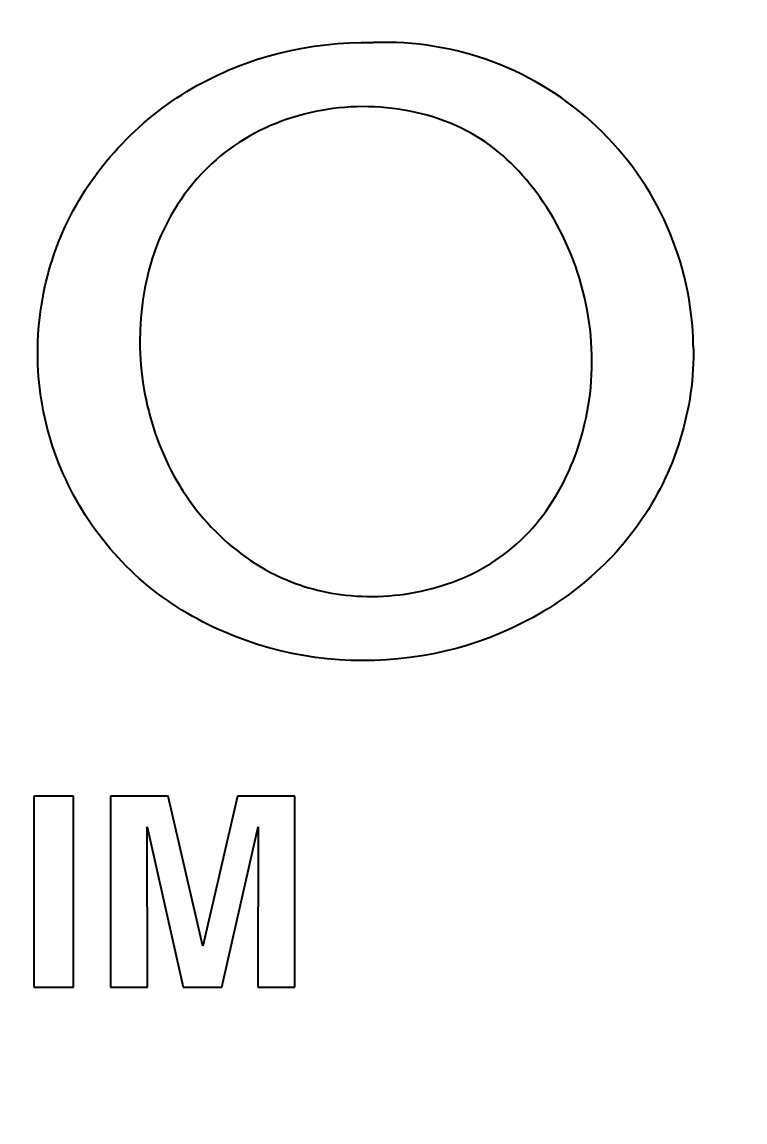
# Model space of a CAD drawing. Header units: millimetres. Extents: x 28 to 2364, y 8 to 1657.
# Drawn here: x 1219.9 to 1225.3, y 1280.91 to 1289.13 of the extents above; entities that cross this region are included whole.
import ezdxf

# ---------------------------------------------------------------- set-up
doc = ezdxf.new("R2010")
doc.units = ezdxf.units.MM
doc.layers.get('Defpoints').update_dxf_attribs({"linetype": 'CONTINUOUS'})
doc.layers.add('1LINE', color=7, linetype='CONTINUOUS')
doc.styles.add('Annotative', font='malgun.ttf')
doc.dimstyles.new('WOO', dxfattribs={"dimtxt": 20, "dimasz": 2, "dimexe": 1.25, "dimexo": 0.3, "dimgap": 1, "dimtad": 1, "dimdec": 1, "dimzin": 1, "dimdsep": 46, "dimtxsty": 'Annotative', "dimcen": 0, "dimclrd": 1, "dimclre": 1, "dimclrt": 2, "dimadec": 0, "dimazin": 0, "dimtfac": 1, "dimtdec": 1, "dimtofl": 0, "dimtmove": 0, "dimatfit": 3, "dimfxl": 0, "dimarcsym": 0})

# ---------------------------------------------------------------- blocks, each defined once
blk = doc.blocks.new('*D18')
at = {"layer": '1LINE', "color": 1, "lineweight": -2}
for p, q in [((1059.7208, 1433.1072), (913.2369, 1433.1072)), ((914.4869, 1431.1072), (914.4869, 896.5442)), ((1229.6692, 894.5442), (913.2369, 894.5442))]:
    blk.add_line(p, q, dxfattribs=at)
at = {"layer": '1LINE', "color": 1}
for points in [[(914.1536, 1431.1072), (914.8202, 1431.1072), (914.4869, 1433.1072)], [(914.1536, 896.5442), (914.8202, 896.5442), (914.4869, 894.5442)]]:
    blk.add_solid(points, dxfattribs=at)
at = {"layer": 'Defpoints', "color": 0}
for p in [(1060.0208, 1433.1072), (914.4869, 894.5442), (1229.9692, 894.5442)]:
    blk.add_point(p, dxfattribs=at)
at = {"layer": '1LINE', "color": 2, "insert": (903.154, 1163.8257), "char_height": 20, "attachment_point": 5, "rotation": 90, "style": 'Annotative'}
blk.add_mtext('537', dxfattribs=at)

msp = doc.modelspace()

# ---------------------------------------------------------------- linework, layer by layer
at = {"layer": '1LINE'}
for p, q in [((1221.825, 1288.8935), (1221.9112, 1288.9136)), ((1221.9112, 1288.9136), (1221.998, 1288.9307)), ((1221.998, 1288.9307), (1222.0853, 1288.9449)), ((1222.0853, 1288.9449), (1222.1731, 1288.9562)), ((1222.1731, 1288.9562), (1222.2611, 1288.9646)), ((1222.2611, 1288.9646), (1222.3494, 1288.9701)), ((1222.3494, 1288.9701), (1222.4378, 1288.9726)), ((1222.4378, 1288.9726), (1222.5261, 1288.9721)), ((1221.5715, 1288.8158), (1221.6551, 1288.8446)), ((1221.6551, 1288.8446), (1221.7396, 1288.8705)), ((1221.7396, 1288.8705), (1221.825, 1288.8935)), ((1221.3675, 1288.7312), (1221.4077, 1288.7496)), ((1221.4077, 1288.7496), (1221.4482, 1288.7672)), ((1221.4482, 1288.7672), (1221.489, 1288.7841)), ((1221.489, 1288.7841), (1221.5301, 1288.8004)), ((1221.5301, 1288.8004), (1221.5715, 1288.8158)), ((1221.2103, 1288.6505), (1221.249, 1288.6717)), ((1221.249, 1288.6717), (1221.2882, 1288.6923)), ((1221.2882, 1288.6923), (1221.3277, 1288.7121)), ((1221.3277, 1288.7121), (1221.3675, 1288.7312)), ((1221.0962, 1288.5822), (1221.1338, 1288.6057)), ((1221.1338, 1288.6057), (1221.1719, 1288.6285)), ((1221.1719, 1288.6285), (1221.2103, 1288.6505)), ((1220.9499, 1288.4814), (1220.9858, 1288.5076)), ((1220.9858, 1288.5076), (1221.0221, 1288.5332)), ((1221.0221, 1288.5332), (1221.0589, 1288.5581)), ((1221.0589, 1288.5581), (1221.0962, 1288.5822)), ((1220.8453, 1288.3988), (1220.8797, 1288.427)), ((1220.8797, 1288.427), (1220.9146, 1288.4545)), ((1220.9146, 1288.4545), (1220.9499, 1288.4814)), ((1221.9673, 1288.4255), (1221.9251, 1288.4128)), ((1222.0099, 1288.437), (1221.9673, 1288.4255)), ((1222.0528, 1288.4475), (1222.0099, 1288.437)), ((1222.096, 1288.457), (1222.0528, 1288.4475)), ((1222.1394, 1288.4653), (1222.096, 1288.457)), ((1222.1831, 1288.4726), (1222.1394, 1288.4653)), ((1222.2269, 1288.4788), (1222.1831, 1288.4726)), ((1222.271, 1288.4839), (1222.2269, 1288.4788)), ((1222.3151, 1288.4879), (1222.271, 1288.4839)), ((1222.3594, 1288.4908), (1222.3151, 1288.4879)), ((1222.4038, 1288.4927), (1222.3594, 1288.4908)), ((1222.4482, 1288.4934), (1222.4038, 1288.4927)), ((1222.4926, 1288.4931), (1222.4482, 1288.4934)), ((1222.537, 1288.4917), (1222.4926, 1288.4931)), ((1222.5814, 1288.4891), (1222.537, 1288.4917)), ((1222.6257, 1288.4855), (1222.5814, 1288.4891)), ((1222.6699, 1288.4808), (1222.6257, 1288.4855)), ((1222.7137, 1288.475), (1222.6699, 1288.4808)), ((1222.7573, 1288.4681), (1222.7137, 1288.475)), ((1222.8008, 1288.4601), (1222.7573, 1288.4681)), ((1222.844, 1288.4509), (1222.8008, 1288.4601)), ((1222.8869, 1288.4407), (1222.844, 1288.4509)), ((1222.9294, 1288.4294), (1222.8869, 1288.4407)), ((1222.9716, 1288.4169), (1222.9294, 1288.4294)), ((1220.7454, 1288.3105), (1220.7782, 1288.3405)), ((1220.7782, 1288.3405), (1220.8115, 1288.37)), ((1220.8115, 1288.37), (1220.8453, 1288.3988)), ((1221.7601, 1288.3516), (1221.72, 1288.3337)), ((1221.8007, 1288.3685), (1221.7601, 1288.3516)), ((1221.8417, 1288.3844), (1221.8007, 1288.3685)), ((1221.8832, 1288.3991), (1221.8417, 1288.3844)), ((1221.9251, 1288.4128), (1221.8832, 1288.3991)), ((1223.0134, 1288.4033), (1222.9716, 1288.4169)), ((1223.0547, 1288.3885), (1223.0134, 1288.4033)), ((1223.0956, 1288.3726), (1223.0547, 1288.3885)), ((1223.1359, 1288.3555), (1223.0956, 1288.3726)), ((1223.1756, 1288.3373), (1223.1359, 1288.3555)), ((1223.2147, 1288.3179), (1223.1756, 1288.3373)), ((1220.6816, 1288.2486), (1220.7133, 1288.2799)), ((1220.7133, 1288.2799), (1220.7454, 1288.3105)), ((1221.603, 1288.2735), (1221.5652, 1288.2514)), ((1221.6415, 1288.2946), (1221.603, 1288.2735)), ((1221.6805, 1288.3147), (1221.6415, 1288.2946)), ((1221.72, 1288.3337), (1221.6805, 1288.3147)), ((1223.2531, 1288.2974), (1223.2147, 1288.3179)), ((1223.2909, 1288.2757), (1223.2531, 1288.2974)), ((1223.3279, 1288.2528), (1223.2909, 1288.2757)), ((1220.5904, 1288.1515), (1220.6202, 1288.1845)), ((1220.6202, 1288.1845), (1220.6506, 1288.2168)), ((1220.6506, 1288.2168), (1220.6816, 1288.2486)), ((1221.4557, 1288.1786), (1221.4206, 1288.1523)), ((1221.4915, 1288.2039), (1221.4557, 1288.1786)), ((1221.528, 1288.2282), (1221.4915, 1288.2039)), ((1221.5652, 1288.2514), (1221.528, 1288.2282)), ((1223.3626, 1288.2297), (1223.3279, 1288.2528)), ((1223.3966, 1288.2056), (1223.3626, 1288.2297)), ((1223.4299, 1288.1805), (1223.3966, 1288.2056)), ((1223.4625, 1288.1544), (1223.4299, 1288.1805)), ((1220.5327, 1288.0841), (1220.5612, 1288.1181)), ((1220.5612, 1288.1181), (1220.5904, 1288.1515)), ((1221.3528, 1288.0965), (1221.3159, 1288.0633)), ((1221.3863, 1288.1249), (1221.3528, 1288.0965)), ((1221.4206, 1288.1523), (1221.3863, 1288.1249)), ((1223.4944, 1288.1274), (1223.4625, 1288.1544)), ((1223.5255, 1288.0995), (1223.4944, 1288.1274)), ((1223.556, 1288.0707), (1223.5255, 1288.0995)), ((1220.4511, 1287.979), (1220.4776, 1288.0145)), ((1220.4776, 1288.0145), (1220.5048, 1288.0496)), ((1220.5048, 1288.0496), (1220.5327, 1288.0841)), ((1221.2801, 1288.0287), (1221.2454, 1287.993)), ((1221.3159, 1288.0633), (1221.2801, 1288.0287)), ((1223.5857, 1288.0411), (1223.556, 1288.0707)), ((1223.6146, 1288.0108), (1223.5857, 1288.0411)), ((1223.6429, 1287.9797), (1223.6146, 1288.0108)), ((1220.4001, 1287.9064), (1220.4252, 1287.943)), ((1220.4252, 1287.943), (1220.4511, 1287.979)), ((1221.2119, 1287.9561), (1221.1794, 1287.9182)), ((1221.2454, 1287.993), (1221.2119, 1287.9561)), ((1223.6705, 1287.9479), (1223.6429, 1287.9797)), ((1223.6973, 1287.9154), (1223.6705, 1287.9479)), ((1220.352, 1287.832), (1220.3757, 1287.8695)), ((1220.3757, 1287.8695), (1220.4001, 1287.9064)), ((1221.1482, 1287.8792), (1221.1181, 1287.8392)), ((1221.1794, 1287.9182), (1221.1482, 1287.8792)), ((1223.7234, 1287.8823), (1223.6973, 1287.9154)), ((1223.7488, 1287.8487), (1223.7234, 1287.8823)), ((1223.7734, 1287.8145), (1223.7488, 1287.8487)), ((1220.3069, 1287.7558), (1220.3291, 1287.7941)), ((1220.3291, 1287.7941), (1220.352, 1287.832)), ((1221.0892, 1287.7983), (1221.0616, 1287.7565)), ((1221.1181, 1287.8392), (1221.0892, 1287.7983)), ((1223.7974, 1287.7798), (1223.7734, 1287.8145)), ((1223.8241, 1287.7391), (1223.7974, 1287.7798)), ((1220.2649, 1287.6778), (1220.2855, 1287.717)), ((1220.2855, 1287.717), (1220.3069, 1287.7558)), ((1221.0352, 1287.7139), (1221.0102, 1287.6705)), ((1221.0616, 1287.7565), (1221.0352, 1287.7139)), ((1223.8499, 1287.6979), (1223.8241, 1287.7391)), ((1223.8747, 1287.6561), (1223.8499, 1287.6979)), ((1220.208, 1287.558), (1220.2261, 1287.5983)), ((1220.2261, 1287.5983), (1220.2451, 1287.6383)), ((1220.2451, 1287.6383), (1220.2649, 1287.6778)), ((1220.9865, 1287.6264), (1220.9641, 1287.5817)), ((1221.0102, 1287.6705), (1220.9865, 1287.6264)), ((1223.8985, 1287.6138), (1223.8747, 1287.6561)), ((1223.9213, 1287.5709), (1223.8985, 1287.6138)), ((1220.1742, 1287.4764), (1220.1907, 1287.5174)), ((1220.1907, 1287.5174), (1220.208, 1287.558)), ((1220.943, 1287.5364), (1220.9234, 1287.4905)), ((1220.9641, 1287.5817), (1220.943, 1287.5364)), ((1223.9431, 1287.5275), (1223.9213, 1287.5709)), ((1223.964, 1287.4837), (1223.9431, 1287.5275)), ((1220.1437, 1287.3935), (1220.1586, 1287.4351)), ((1220.1586, 1287.4351), (1220.1742, 1287.4764)), ((1220.9052, 1287.4441), (1220.8899, 1287.4016)), ((1220.9234, 1287.4905), (1220.9052, 1287.4441)), ((1223.9838, 1287.4394), (1223.964, 1287.4837)), ((1224.0026, 1287.3946), (1223.9838, 1287.4394)), ((1220.1166, 1287.3094), (1220.1297, 1287.3516)), ((1220.1297, 1287.3516), (1220.1437, 1287.3935)), ((1220.8757, 1287.3587), (1220.8627, 1287.3155)), ((1220.8899, 1287.4016), (1220.8757, 1287.3587)), ((1224.0204, 1287.3495), (1224.0026, 1287.3946)), ((1220.1042, 1287.2669), (1220.1166, 1287.3094)), ((1220.8508, 1287.272), (1220.84, 1287.2283)), ((1220.8627, 1287.3155), (1220.8508, 1287.272)), ((1224.0371, 1287.3039), (1224.0204, 1287.3495)), ((1224.0528, 1287.258), (1224.0371, 1287.3039)), ((1220.0821, 1287.1813), (1220.0927, 1287.2242)), ((1220.0927, 1287.2242), (1220.1042, 1287.2669)), ((1220.84, 1287.2283), (1220.8302, 1287.1843)), ((1224.0675, 1287.2118), (1224.0528, 1287.258)), ((1224.0811, 1287.1652), (1224.0675, 1287.2118)), ((1220.0633, 1287.0948), (1220.0723, 1287.1381)), ((1220.0723, 1287.1381), (1220.0821, 1287.1813)), ((1220.8215, 1287.14), (1220.8137, 1287.0956)), ((1220.8302, 1287.1843), (1220.8215, 1287.14)), ((1224.0937, 1287.1183), (1224.0811, 1287.1652)), ((1224.1052, 1287.0712), (1224.0937, 1287.1183)), ((1220.0479, 1287.0077), (1220.0552, 1287.0513)), ((1220.0552, 1287.0513), (1220.0633, 1287.0948)), ((1220.8069, 1287.0509), (1220.801, 1287.0061)), ((1220.8137, 1287.0956), (1220.8069, 1287.0509)), ((1224.1157, 1287.0238), (1224.1052, 1287.0712)), ((1224.125, 1286.9762), (1224.1157, 1287.0238)), ((1220.0359, 1286.9199), (1220.0415, 1286.9639)), ((1220.0415, 1286.9639), (1220.0479, 1287.0077)), ((1220.796, 1286.9611), (1220.7918, 1286.916)), ((1220.801, 1287.0061), (1220.796, 1286.9611)), ((1224.1333, 1286.9284), (1224.125, 1286.9762)), ((1220.0272, 1286.8318), (1220.0311, 1286.8759)), ((1220.0311, 1286.8759), (1220.0359, 1286.9199)), ((1220.7886, 1286.8708), (1220.7861, 1286.8256)), ((1220.7918, 1286.916), (1220.7886, 1286.8708)), ((1224.1405, 1286.8804), (1224.1333, 1286.9284)), ((1224.1466, 1286.8322), (1224.1405, 1286.8804)), ((1220.0221, 1286.7434), (1220.0242, 1286.7876)), ((1220.0242, 1286.7876), (1220.0272, 1286.8318)), ((1220.7861, 1286.8256), (1220.7834, 1286.7348)), ((1224.1516, 1286.7839), (1224.1466, 1286.8322)), ((1224.1556, 1286.7355), (1224.1516, 1286.7839)), ((1220.0203, 1286.6548), (1220.0207, 1286.6991)), ((1220.0207, 1286.6991), (1220.0221, 1286.7434)), ((1220.7834, 1286.7348), (1220.7842, 1286.6915)), ((1224.1583, 1286.687), (1224.1556, 1286.7355)), ((1224.9179, 1286.7082), (1224.9185, 1286.664)), ((1220.0207, 1286.6105), (1220.0203, 1286.6548)), ((1220.7842, 1286.6915), (1220.7858, 1286.6482)), ((1220.7858, 1286.6482), (1220.7883, 1286.6049)), ((1224.16, 1286.6384), (1224.1583, 1286.687)), ((1224.1606, 1286.5898), (1224.16, 1286.6384)), ((1224.9182, 1286.6198), (1224.9171, 1286.5756)), ((1224.9185, 1286.664), (1224.9182, 1286.6198)), ((1220.022, 1286.5663), (1220.0207, 1286.6105)), ((1220.0242, 1286.5221), (1220.022, 1286.5663)), ((1220.7883, 1286.6049), (1220.7917, 1286.5616)), ((1220.7917, 1286.5616), (1220.7959, 1286.5185)), ((1224.1582, 1286.4926), (1224.16, 1286.5412)), ((1224.16, 1286.5412), (1224.1606, 1286.5898)), ((1224.9149, 1286.5314), (1224.9119, 1286.4872)), ((1224.9171, 1286.5756), (1224.9149, 1286.5314)), ((1220.0272, 1286.4779), (1220.0242, 1286.5221)), ((1220.0311, 1286.4338), (1220.0272, 1286.4779)), ((1220.7959, 1286.5185), (1220.801, 1286.4754)), ((1220.801, 1286.4754), (1220.8069, 1286.4324)), ((1224.1554, 1286.444), (1224.1582, 1286.4926)), ((1224.9119, 1286.4872), (1224.908, 1286.4431)), ((1220.0358, 1286.3898), (1220.0311, 1286.4338)), ((1220.0415, 1286.3459), (1220.0358, 1286.3898)), ((1220.8069, 1286.4324), (1220.8137, 1286.3895)), ((1220.8137, 1286.3895), (1220.8213, 1286.3468)), ((1224.1461, 1286.3469), (1224.1513, 1286.3954)), ((1224.1513, 1286.3954), (1224.1554, 1286.444)), ((1224.9031, 1286.3991), (1224.8974, 1286.3552)), ((1224.908, 1286.4431), (1224.9031, 1286.3991)), ((1220.048, 1286.3021), (1220.0415, 1286.3459)), ((1220.0554, 1286.2584), (1220.048, 1286.3021)), ((1220.8213, 1286.3468), (1220.8298, 1286.3042)), ((1220.8298, 1286.3042), (1220.8392, 1286.2619)), ((1224.1333, 1286.2564), (1224.1398, 1286.2985)), ((1224.1398, 1286.2985), (1224.1461, 1286.3469)), ((1224.8908, 1286.3114), (1224.8833, 1286.2677)), ((1224.8974, 1286.3552), (1224.8908, 1286.3114)), ((1220.0637, 1286.215), (1220.0554, 1286.2584)), ((1220.0728, 1286.1717), (1220.0637, 1286.215)), ((1220.8392, 1286.2619), (1220.8494, 1286.2197)), ((1220.8494, 1286.2197), (1220.8604, 1286.1778)), ((1224.1177, 1286.1727), (1224.1259, 1286.2145)), ((1224.1259, 1286.2145), (1224.1333, 1286.2564)), ((1224.8749, 1286.2242), (1224.8656, 1286.1808)), ((1224.8833, 1286.2677), (1224.8749, 1286.2242)), ((1220.0829, 1286.1286), (1220.0728, 1286.1717)), ((1220.0938, 1286.0857), (1220.0829, 1286.1286)), ((1220.8604, 1286.1778), (1220.8724, 1286.1361)), ((1220.8724, 1286.1361), (1220.8851, 1286.0946)), ((1224.0985, 1286.0897), (1224.1085, 1286.1311)), ((1224.1085, 1286.1311), (1224.1177, 1286.1727)), ((1224.8555, 1286.1376), (1224.8446, 1286.0946)), ((1224.8656, 1286.1808), (1224.8555, 1286.1376)), ((1220.1055, 1286.043), (1220.0938, 1286.0857)), ((1220.1181, 1286.0006), (1220.1055, 1286.043)), ((1220.8851, 1286.0946), (1220.8988, 1286.0535)), ((1220.8988, 1286.0535), (1220.9132, 1286.0126)), ((1224.0758, 1286.0075), (1224.0876, 1286.0485)), ((1224.0876, 1286.0485), (1224.0985, 1286.0897)), ((1224.8328, 1286.0519), (1224.8201, 1286.0093)), ((1224.8446, 1286.0946), (1224.8328, 1286.0519)), ((1220.1316, 1285.9584), (1220.1181, 1286.0006)), ((1220.1458, 1285.9165), (1220.1316, 1285.9584)), ((1220.9132, 1286.0126), (1220.9286, 1285.9721)), ((1220.9286, 1285.9721), (1220.9447, 1285.9319)), ((1224.0496, 1285.9265), (1224.0631, 1285.9668)), ((1224.0631, 1285.9668), (1224.0758, 1286.0075)), ((1224.8066, 1285.9671), (1224.7923, 1285.9251)), ((1224.8201, 1286.0093), (1224.8066, 1285.9671)), ((1220.1609, 1285.8748), (1220.1458, 1285.9165)), ((1220.1768, 1285.8335), (1220.1609, 1285.8748)), ((1220.9447, 1285.9319), (1220.9618, 1285.8921)), ((1220.9618, 1285.8921), (1220.9797, 1285.8526)), ((1224.0199, 1285.8468), (1224.0352, 1285.8865)), ((1224.0352, 1285.8865), (1224.0496, 1285.9265)), ((1224.7772, 1285.8833), (1224.7612, 1285.8419)), ((1224.7923, 1285.9251), (1224.7772, 1285.8833)), ((1220.1935, 1285.7925), (1220.1768, 1285.8335)), ((1220.211, 1285.7518), (1220.1935, 1285.7925)), ((1220.9797, 1285.8526), (1220.9984, 1285.8136)), ((1220.9984, 1285.8136), (1221.018, 1285.7749)), ((1223.9868, 1285.7688), (1224.0038, 1285.8076)), ((1224.0038, 1285.8076), (1224.0199, 1285.8468)), ((1224.7445, 1285.8008), (1224.7269, 1285.7601)), ((1224.7612, 1285.8419), (1224.7445, 1285.8008)), ((1220.2293, 1285.7115), (1220.211, 1285.7518)), ((1220.2483, 1285.6715), (1220.2293, 1285.7115)), ((1221.018, 1285.7749), (1221.0384, 1285.7368)), ((1221.0384, 1285.7368), (1221.0597, 1285.699)), ((1223.9502, 1285.6925), (1223.9689, 1285.7304)), ((1223.9689, 1285.7304), (1223.9868, 1285.7688)), ((1224.7085, 1285.7197), (1224.6894, 1285.6797)), ((1224.7269, 1285.7601), (1224.7085, 1285.7197)), ((1220.2682, 1285.6319), (1220.2483, 1285.6715)), ((1220.2887, 1285.5926), (1220.2682, 1285.6319)), ((1221.0597, 1285.699), (1221.0818, 1285.6618)), ((1221.0818, 1285.6618), (1221.1048, 1285.625)), ((1223.9102, 1285.6182), (1223.9306, 1285.6551)), ((1223.9306, 1285.6551), (1223.9502, 1285.6925)), ((1224.6695, 1285.6401), (1224.6488, 1285.6009)), ((1224.6894, 1285.6797), (1224.6695, 1285.6401)), ((1220.3101, 1285.5538), (1220.2887, 1285.5926)), ((1220.3321, 1285.5154), (1220.3101, 1285.5538)), ((1221.1048, 1285.625), (1221.1287, 1285.5888)), ((1221.1287, 1285.5888), (1221.1534, 1285.5531)), ((1221.1534, 1285.5531), (1221.1789, 1285.518)), ((1223.8438, 1285.5112), (1223.8668, 1285.5462)), ((1223.8668, 1285.5462), (1223.8889, 1285.582)), ((1223.8889, 1285.582), (1223.9102, 1285.6182)), ((1224.6273, 1285.5622), (1224.605, 1285.5238)), ((1224.6488, 1285.6009), (1224.6273, 1285.5622)), ((1220.3549, 1285.4775), (1220.3321, 1285.5154)), ((1220.3784, 1285.44), (1220.3549, 1285.4775)), ((1221.1789, 1285.518), (1221.2053, 1285.4834)), ((1221.2053, 1285.4834), (1221.2325, 1285.4495)), ((1223.7953, 1285.443), (1223.82, 1285.4767)), ((1223.82, 1285.4767), (1223.8438, 1285.5112)), ((1224.5821, 1285.486), (1224.5583, 1285.4486)), ((1224.605, 1285.5238), (1224.5821, 1285.486)), ((1220.4027, 1285.4029), (1220.3784, 1285.44)), ((1220.4276, 1285.3664), (1220.4027, 1285.4029)), ((1221.2325, 1285.4495), (1221.26, 1285.4168)), ((1221.26, 1285.4168), (1221.2883, 1285.3847)), ((1221.2883, 1285.3847), (1221.3174, 1285.3533)), ((1223.7434, 1285.3776), (1223.7698, 1285.4099)), ((1223.7698, 1285.4099), (1223.7953, 1285.443)), ((1224.5338, 1285.4118), (1224.5086, 1285.3754)), ((1224.5583, 1285.4486), (1224.5338, 1285.4118)), ((1220.4532, 1285.3303), (1220.4276, 1285.3664)), ((1220.4796, 1285.2947), (1220.4532, 1285.3303)), ((1221.3174, 1285.3533), (1221.3473, 1285.3226)), ((1221.3473, 1285.3226), (1221.3778, 1285.2925)), ((1223.6593, 1285.2852), (1223.6882, 1285.3152)), ((1223.6882, 1285.3152), (1223.7162, 1285.346)), ((1223.7162, 1285.346), (1223.7434, 1285.3776)), ((1224.4561, 1285.3045), (1224.4288, 1285.2699)), ((1224.4827, 1285.3397), (1224.4561, 1285.3045)), ((1224.5086, 1285.3754), (1224.4827, 1285.3397)), ((1220.5065, 1285.2597), (1220.4796, 1285.2947)), ((1220.5342, 1285.2252), (1220.5065, 1285.2597)), ((1220.5625, 1285.1913), (1220.5342, 1285.2252)), ((1221.3778, 1285.2925), (1221.4091, 1285.2632)), ((1221.4091, 1285.2632), (1221.441, 1285.2347)), ((1221.441, 1285.2347), (1221.4736, 1285.207)), ((1223.5677, 1285.2005), (1223.5991, 1285.2278)), ((1223.5991, 1285.2278), (1223.6296, 1285.2561)), ((1223.6296, 1285.2561), (1223.6593, 1285.2852)), ((1224.4008, 1285.2358), (1224.3722, 1285.2023)), ((1224.4288, 1285.2699), (1224.4008, 1285.2358)), ((1220.5915, 1285.158), (1220.5625, 1285.1913)), ((1220.6211, 1285.1252), (1220.5915, 1285.158)), ((1221.4736, 1285.207), (1221.5069, 1285.1801)), ((1221.5069, 1285.1801), (1221.5407, 1285.1541)), ((1221.5407, 1285.1541), (1221.5752, 1285.129)), ((1223.4706, 1285.1254), (1223.5025, 1285.1485)), ((1223.5025, 1285.1485), (1223.5355, 1285.174)), ((1223.5355, 1285.174), (1223.5677, 1285.2005)), ((1224.313, 1285.1369), (1224.2824, 1285.1051)), ((1224.3429, 1285.1693), (1224.313, 1285.1369)), ((1224.3722, 1285.2023), (1224.3429, 1285.1693)), ((1220.6513, 1285.0931), (1220.6211, 1285.1252)), ((1220.6822, 1285.0615), (1220.6513, 1285.0931)), ((1220.7137, 1285.0306), (1220.6822, 1285.0615)), ((1221.5752, 1285.129), (1221.6102, 1285.1048)), ((1221.6102, 1285.1048), (1221.6457, 1285.0815)), ((1221.6457, 1285.0815), (1221.6818, 1285.0593)), ((1221.6818, 1285.0593), (1221.7184, 1285.038)), ((1223.3362, 1285.0414), (1223.3708, 1285.0611)), ((1223.3708, 1285.0611), (1223.4047, 1285.0816)), ((1223.4047, 1285.0816), (1223.438, 1285.1031)), ((1223.438, 1285.1031), (1223.4706, 1285.1254)), ((1224.2512, 1285.0739), (1224.2195, 1285.0432)), ((1224.2824, 1285.1051), (1224.2512, 1285.0739)), ((1220.7458, 1285.0004), (1220.7137, 1285.0306)), ((1220.7785, 1284.9707), (1220.7458, 1285.0004)), ((1220.8119, 1284.9417), (1220.7785, 1284.9707)), ((1221.7184, 1285.038), (1221.7555, 1285.0178)), ((1221.7555, 1285.0178), (1221.7865, 1285.0019)), ((1221.7865, 1285.0019), (1221.8177, 1284.9867)), ((1221.8177, 1284.9867), (1221.8493, 1284.9723)), ((1221.8493, 1284.9723), (1221.8811, 1284.9586)), ((1223.1554, 1284.9564), (1223.1925, 1284.9717)), ((1223.1925, 1284.9717), (1223.2292, 1284.9878)), ((1223.2292, 1284.9878), (1223.2654, 1285.0048)), ((1223.2654, 1285.0048), (1223.3011, 1285.0227)), ((1223.3011, 1285.0227), (1223.3362, 1285.0414)), ((1224.1542, 1284.9837), (1224.1208, 1284.9549)), ((1224.1871, 1285.0132), (1224.1542, 1284.9837)), ((1224.2195, 1285.0432), (1224.1871, 1285.0132)), ((1220.8458, 1284.9133), (1220.8119, 1284.9417)), ((1220.8803, 1284.8857), (1220.8458, 1284.9133)), ((1221.8811, 1284.9586), (1221.9133, 1284.9456)), ((1221.9133, 1284.9456), (1221.9457, 1284.9333)), ((1221.9457, 1284.9333), (1221.9783, 1284.9218)), ((1221.9783, 1284.9218), (1222.0113, 1284.911)), ((1222.0113, 1284.911), (1222.0444, 1284.9009)), ((1222.0444, 1284.9009), (1222.0779, 1284.8915)), ((1222.0779, 1284.8915), (1222.1115, 1284.8829)), ((1222.9245, 1284.8839), (1222.9638, 1284.8938)), ((1222.9638, 1284.8938), (1223.0028, 1284.9045)), ((1223.0028, 1284.9045), (1223.0415, 1284.9162)), ((1223.0415, 1284.9162), (1223.0798, 1284.9287)), ((1223.0798, 1284.9287), (1223.1178, 1284.9421)), ((1223.1178, 1284.9421), (1223.1554, 1284.9564)), ((1224.0522, 1284.899), (1224.0172, 1284.8721)), ((1224.0868, 1284.9267), (1224.0522, 1284.899)), ((1224.1208, 1284.9549), (1224.0868, 1284.9267)), ((1220.9153, 1284.8587), (1220.8803, 1284.8857)), ((1220.9508, 1284.8324), (1220.9153, 1284.8587)), ((1220.9869, 1284.8068), (1220.9508, 1284.8324)), ((1221.0234, 1284.7818), (1220.9869, 1284.8068)), ((1222.1115, 1284.8829), (1222.1454, 1284.875)), ((1222.1454, 1284.875), (1222.1794, 1284.8678)), ((1222.1794, 1284.8678), (1222.2137, 1284.8613)), ((1222.2137, 1284.8613), (1222.2482, 1284.8556)), ((1222.2482, 1284.8556), (1222.2829, 1284.8506)), ((1222.2829, 1284.8506), (1222.3225, 1284.8458)), ((1222.3225, 1284.8458), (1222.3623, 1284.8419)), ((1222.3623, 1284.8419), (1222.4023, 1284.8389)), ((1222.4023, 1284.8389), (1222.4425, 1284.8368)), ((1222.4425, 1284.8368), (1222.4827, 1284.8357)), ((1222.4827, 1284.8357), (1222.5231, 1284.8355)), ((1222.5231, 1284.8355), (1222.5635, 1284.8363)), ((1222.5635, 1284.8363), (1222.6039, 1284.8379)), ((1222.6039, 1284.8379), (1222.6443, 1284.8405)), ((1222.6443, 1284.8405), (1222.6847, 1284.8439)), ((1222.6847, 1284.8439), (1222.725, 1284.8483)), ((1222.725, 1284.8483), (1222.7652, 1284.8536)), ((1222.7652, 1284.8536), (1222.8053, 1284.8598)), ((1222.8053, 1284.8598), (1222.8452, 1284.867)), ((1222.8452, 1284.867), (1222.885, 1284.875)), ((1222.885, 1284.875), (1222.9245, 1284.8839)), ((1223.9457, 1284.82), (1223.9093, 1284.7949)), ((1223.9817, 1284.8457), (1223.9457, 1284.82)), ((1224.0172, 1284.8721), (1223.9817, 1284.8457)), ((1221.0605, 1284.7576), (1221.0234, 1284.7818)), ((1221.0979, 1284.734), (1221.0605, 1284.7576)), ((1221.1359, 1284.7111), (1221.0979, 1284.734)), ((1223.7973, 1284.7235), (1223.7591, 1284.7011)), ((1223.835, 1284.7467), (1223.7973, 1284.7235)), ((1223.8724, 1284.7704), (1223.835, 1284.7467)), ((1223.9093, 1284.7949), (1223.8724, 1284.7704)), ((1221.1742, 1284.689), (1221.1359, 1284.7111)), ((1221.213, 1284.6675), (1221.1742, 1284.689)), ((1221.2522, 1284.6467), (1221.213, 1284.6675)), ((1221.2917, 1284.6266), (1221.2522, 1284.6467)), ((1223.7206, 1284.6793), (1223.6424, 1284.6377)), ((1223.7591, 1284.7011), (1223.7206, 1284.6793)), ((1221.3316, 1284.6072), (1221.2917, 1284.6266)), ((1221.3719, 1284.5886), (1221.3316, 1284.6072)), ((1221.4125, 1284.5706), (1221.3719, 1284.5886)), ((1221.4947, 1284.5368), (1221.4125, 1284.5706)), ((1223.4819, 1284.5629), (1223.3999, 1284.5297)), ((1223.5628, 1284.5989), (1223.4819, 1284.5629)), ((1223.6424, 1284.6377), (1223.5628, 1284.5989)), ((1221.5781, 1284.5058), (1221.4947, 1284.5368)), ((1221.6625, 1284.4777), (1221.5781, 1284.5058)), ((1221.7479, 1284.4525), (1221.6625, 1284.4777)), ((1223.3168, 1284.4994), (1223.2327, 1284.472)), ((1223.3999, 1284.5297), (1223.3168, 1284.4994)), ((1221.834, 1284.4301), (1221.7479, 1284.4525)), ((1221.9209, 1284.4107), (1221.834, 1284.4301)), ((1222.0083, 1284.3943), (1221.9209, 1284.4107)), ((1222.0959, 1284.3808), (1222.0083, 1284.3943)), ((1222.9758, 1284.4072), (1222.8888, 1284.3914)), ((1223.0621, 1284.4259), (1222.9758, 1284.4072)), ((1223.1478, 1284.4475), (1223.0621, 1284.4259)), ((1223.2327, 1284.472), (1223.1478, 1284.4475)), ((1222.1838, 1284.3703), (1222.0959, 1284.3808)), ((1222.272, 1284.3627), (1222.1838, 1284.3703)), ((1222.3604, 1284.358), (1222.272, 1284.3627)), ((1222.4488, 1284.3563), (1222.3604, 1284.358)), ((1222.5373, 1284.3574), (1222.4488, 1284.3563)), ((1222.6256, 1284.3616), (1222.5373, 1284.3574)), ((1222.7136, 1284.3686), (1222.6256, 1284.3616)), ((1222.8014, 1284.3785), (1222.7136, 1284.3686)), ((1222.8888, 1284.3914), (1222.8014, 1284.3785)), ((1220.2875, 1283.3436), (1219.9919, 1283.3436)), ((1219.9919, 1283.3436), (1219.9919, 1281.9187)), ((1220.2875, 1281.9187), (1220.2875, 1283.3436)), ((1220.9961, 1283.3436), (1220.5641, 1283.3436)), ((1220.5641, 1283.3436), (1220.5641, 1281.9187)), ((1221.255, 1282.2233), (1220.9961, 1283.3436)), ((1221.5133, 1283.3436), (1221.255, 1282.2233)), ((1221.94, 1283.3436), (1221.5133, 1283.3436)), ((1221.94, 1281.9187), (1221.94, 1283.3436)), ((1220.84, 1281.9187), (1220.8383, 1283.1143)), ((1220.8383, 1283.1143), (1221.1066, 1281.9187)), ((1221.3955, 1281.9187), (1221.6667, 1283.1143)), ((1221.6667, 1283.1143), (1221.6647, 1281.9187)), ((1219.9919, 1281.9187), (1220.2875, 1281.9187)), ((1220.5641, 1281.9187), (1220.84, 1281.9187)), ((1221.1066, 1281.9187), (1221.3955, 1281.9187)), ((1221.6647, 1281.9187), (1221.94, 1281.9187))]:
    msp.add_line(p, q, dxfattribs=at)
msp.add_arc((1222.6135, 1286.6691), 2.3047, 0.97127, 92.17372, dxfattribs=at)
for centre, major_axis, start_param, end_param in [((1229.9692, 1285.5418), (-23.1, 0), 4.712389, 7.069173), ((1229.9692, 1285.5588), (23, 0), 1.570796, 4.712389)]:
    msp.add_ellipse(centre, major_axis=major_axis, ratio=0.985348, start_param=start_param, end_param=end_param, dxfattribs=at)
for points, knots in [([(1229.9692, 894.5442), (1217.2338, 894.5372), (1204.4256, 896.774), (1180.4487, 904.3329), (1169.1243, 909.6601), (1152.9283, 919.4921), (1147.6495, 923.0998), (1137.6409, 930.789), (1132.8743, 934.8842), (1123.7719, 943.5287), (1119.435, 948.0766), (1111.1435, 957.5752), (1107.1724, 962.548), (1095.9605, 977.7997), (1089.3963, 988.4428), (1080.9443, 1005.134), (1078.4407, 1010.8618), (1074.705, 1019.462), (1073.4842, 1022.3413), (1071.3175, 1028.244), (1070.3472, 1031.2545), (1068.3835, 1037.2628), (1067.348, 1040.2457), (1065.3669, 1046.2424), (1064.4569, 1049.2688), (1061.9232, 1058.3929), (1060.4874, 1064.5145), (1058.1141, 1073.6591), (1057.3852, 1076.7169), (1056.1267, 1082.8637), (1055.5634, 1085.9473), (1053.8327, 1095.1901), (1052.6895, 1101.3518), (1051.0944, 1110.6111), (1050.592, 1113.7019), (1049.7423, 1119.9072), (1049.3721, 1123.0179), (1048.2567, 1132.3485), (1047.5353, 1138.5708), (1045.4986, 1157.2536), (1044.2547, 1169.7215), (1041.191, 1207.21), (1040.0341, 1232.2014), (1039.3267, 1269.6784), (1039.1766, 1282.1661), (1038.8453, 1307.1255), (1038.6962, 1319.5991), (1038.447, 1344.5262), (1038.3857, 1356.9821), (1038.4688, 1370.9842), (1038.4795, 1372.5399), (1038.5039, 1375.6508), (1038.5103, 1377.2142), (1038.5899, 1381.8414), (1038.6869, 1384.8801), (1039.0945, 1393.6346), (1039.5204, 1399.0727), (1040.1247, 1403.9738)], [0, 0, 0, 0, 0.0625, 0.0625, 0.125, 0.125, 0.15625, 0.15625, 0.1875, 0.1875, 0.21875, 0.21875, 0.25, 0.25, 0.3125, 0.3125, 0.34375, 0.34375, 0.359375, 0.359375, 0.375, 0.375, 0.390625, 0.390625, 0.40625, 0.40625, 0.4375, 0.4375, 0.453125, 0.453125, 0.46875, 0.46875, 0.5, 0.5, 0.515625, 0.515625, 0.53125, 0.53125, 0.5625, 0.5625, 0.625, 0.625, 0.75, 0.75, 0.8125, 0.8125, 0.875, 0.875, 0.9375, 0.9375, 0.945313, 0.945313, 0.953125, 0.953125, 0.96875, 0.96875, 1, 1, 1, 1]), ([(1048.2507, 1384.8618), (1048.1059, 1378.9785), (1047.9207, 1373.1248), (1047.6042, 1361.4284), (1047.4682, 1355.5821), (1047.2544, 1343.8858), (1047.1727, 1338.0371), (1047.0717, 1326.3312), (1047.1288, 1320.4708), (1047.3027, 1302.8928), (1047.42, 1291.1648), (1047.6655, 1267.6946), (1047.7584, 1255.9519), (1048.4671, 1220.6959), (1049.5931, 1197.1533), (1052.5362, 1161.791), (1053.6964, 1149.9887), (1055.638, 1132.3047), (1056.3192, 1126.4156), (1057.7844, 1114.6512), (1058.795, 1108.8149), (1061.8981, 1091.323), (1064.4288, 1079.7286), (1068.6682, 1062.4424), (1070.1717, 1056.6901), (1073.4362, 1045.2412), (1075.1726, 1039.5436), (1079.0619, 1028.2054), (1081.2942, 1022.6285), (1086.0174, 1011.6645), (1088.5149, 1006.2512), (1096.6643, 990.3624), (1102.9568, 980.2232), (1117.1969, 960.8283), (1125.0396, 951.7165), (1142.1625, 935.2706), (1151.5058, 927.9097), (1166.8316, 918.3188), (1172.1564, 915.3462), (1183.015, 910.1262), (1188.5804, 907.8596), (1200.0041, 904.0663), (1205.895, 902.5335), (1214.8569, 900.8822), (1217.8572, 900.4396), (1223.8888, 899.8069), (1226.9694, 899.6159), (1229.9692, 899.5747)], [0, 0, 0, 0, 0.03125, 0.03125, 0.0625, 0.0625, 0.09375, 0.09375, 0.125, 0.125, 0.1875, 0.1875, 0.25, 0.25, 0.375, 0.375, 0.4375, 0.4375, 0.46875, 0.46875, 0.5, 0.5, 0.5625, 0.5625, 0.59375, 0.59375, 0.625, 0.625, 0.65625, 0.65625, 0.6875, 0.6875, 0.75, 0.75, 0.8125, 0.8125, 0.875, 0.875, 0.90625, 0.90625, 0.9375, 0.9375, 0.96875, 0.96875, 0.984375, 0.984375, 1, 1, 1, 1]), ([(1229.9696, 903.0471), (1223.9693, 903.1214), (1218.0391, 903.7806), (1206.2808, 905.9562), (1200.4928, 907.4772), (1189.2687, 911.2425), (1183.802, 913.4932), (1173.1378, 918.6755), (1167.9098, 921.6231), (1152.8898, 931.1142), (1143.7489, 938.4047), (1131.1846, 950.6042), (1127.1828, 954.876), (1119.5176, 963.7933), (1115.8376, 968.4592), (1105.401, 982.7918), (1099.2525, 992.779), (1091.2989, 1008.4286), (1088.8672, 1013.7605), (1084.2341, 1024.5466), (1082.0844, 1030.0494), (1076.4269, 1046.7869), (1073.3435, 1058.0719), (1067.7851, 1080.7509), (1065.3512, 1092.1525), (1062.3268, 1109.3599), (1061.3542, 1115.1015), (1059.9383, 1126.6736), (1059.2686, 1132.4657), (1057.3716, 1149.8594), (1056.2362, 1161.4681), (1053.3557, 1196.25), (1052.2459, 1219.407), (1051.5682, 1254.0874), (1051.4916, 1265.6389), (1051.2871, 1288.7297), (1051.183, 1300.2686), (1051.0483, 1317.5664), (1050.9791, 1323.3311), (1051.0808, 1334.8528), (1051.1768, 1340.6113), (1051.4241, 1352.1253), (1051.5841, 1357.8803), (1051.8987, 1366.5147), (1052.017, 1369.393), (1052.2803, 1375.1546), (1052.4473, 1378.0363), (1052.5392, 1380.9318)], [0, 0, 0, 0, 0.03125, 0.03125, 0.0625, 0.0625, 0.09375, 0.09375, 0.125, 0.125, 0.1875, 0.1875, 0.21875, 0.21875, 0.25, 0.25, 0.3125, 0.3125, 0.34375, 0.34375, 0.375, 0.375, 0.4375, 0.4375, 0.5, 0.5, 0.53125, 0.53125, 0.5625, 0.5625, 0.625, 0.625, 0.75, 0.75, 0.8125, 0.8125, 0.875, 0.875, 0.90625, 0.90625, 0.9375, 0.9375, 0.96875, 0.96875, 0.984375, 0.984375, 1, 1, 1, 1]), ([(1229.9692, 1310.7375), (1223.2856, 1310.7369), (1216.767, 1308.0695), (1209.7201, 1301.1409), (1207.8555, 1298.3969), (1205.312, 1292.3546), (1204.6572, 1289.1041), (1204.6576, 1279.3123), (1207.377, 1272.8263), (1216.7612, 1263.5581), (1223.2857, 1260.865), (1229.9692, 1260.8645)], [0, 0, 0, 0, 0.25, 0.25, 0.375, 0.375, 0.5, 0.5, 0.75, 0.75, 1, 1, 1, 1]), ([(1229.9692, 1261.1843), (1226.6805, 1261.1843), (1223.4624, 1261.8208), (1217.4065, 1264.2998), (1214.6612, 1266.1152), (1207.7555, 1272.9327), (1205.0642, 1279.2967), (1205.0743, 1292.2251), (1207.7689, 1298.5614), (1214.6864, 1305.3512), (1217.4311, 1307.1564), (1223.4949, 1309.6183), (1226.6805, 1310.2399), (1229.9692, 1310.2399)], [0, 0, 0, 0, 0.125, 0.125, 0.25, 0.25, 0.5, 0.5, 0.75, 0.75, 0.875, 0.875, 1, 1, 1, 1]), ([(1229.9692, 1310.1037), (1226.6939, 1310.1038), (1223.489, 1309.4777), (1217.4523, 1307.0208), (1214.7193, 1305.2198), (1207.8355, 1298.4524), (1205.1562, 1292.1385), (1205.1603, 1279.2595), (1207.8506, 1272.9253), (1214.7412, 1266.144), (1217.4778, 1264.3397), (1223.5148, 1261.8785), (1226.6939, 1261.2531), (1229.9692, 1261.2531)], [0, 0, 0, 0, 0.125, 0.125, 0.25, 0.25, 0.5, 0.5, 0.75, 0.75, 0.875, 0.875, 1, 1, 1, 1])]:
    msp.add_open_spline(points, degree=3, knots=knots, dxfattribs=at)
msp.add_open_spline([(1229.9692, 1262.5832), (1226.9194, 1262.5832), (1220.8207, 1263.7787), (1213.0646, 1268.8849), (1207.8827, 1276.5273), (1206.0625, 1285.5418), (1207.8827, 1294.5563), (1213.0646, 1302.1987), (1220.8207, 1307.3048), (1226.9194, 1308.5004), (1229.9692, 1308.5004)], degree=3, dxfattribs=at)

# ---------------------------------------------------------------- dimensions: what is measured, and where the dimension line sits
dim = msp.add_linear_dim(base=(914.4869, 894.5442), p1=(1060.0208, 1433.1072), p2=(1229.9692, 894.5442), angle=90, text='537', dimstyle='WOO', override={"dimdec": 0}, dxfattribs=at)
dim.commit()
dim.dimension.update_dxf_attribs({"geometry": '*D18', "text_midpoint": (903.154, 1163.8257)})

doc.saveas('drawing.dxf')
